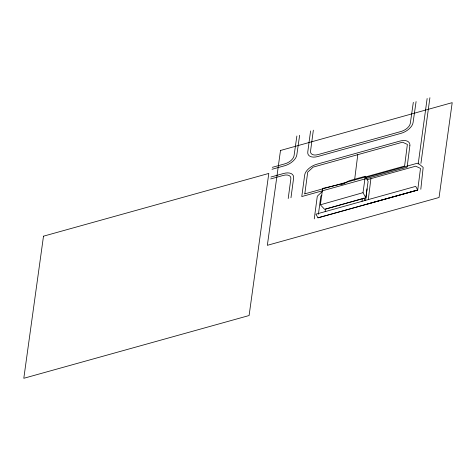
<?xml version="1.0" encoding="UTF-8"?>
<svg xmlns="http://www.w3.org/2000/svg" width="476" height="476" viewBox="0 0 476 476"><rect width="100%" height="100%" fill="white"/><g stroke="black" fill="none" stroke-linecap="round" stroke-linejoin="round"><path stroke-width="0.71" d="M420.808 189.293L423.128 167.784A2.017 1.13 -28.7 0 0 422.89 167.165L418.416 163.47A2.017 1.13 -28.7 0 0 416.982 163.339L365.657 177.637M365.616 200.58L367.044 188.853M368.287 199.593L370.905 178.655M354.596 179.993L357.779 154.676M317.926 217.829L417.72 190.037L415.715 186.372L315.939 214.176L317.944 217.841L417.72 190.037L420.498 168.403L415.673 166.184L367.014 179.738M288.206 198.534L290.848 178.881A9.08 5.093 -28.7 0 0 283.351 175.406L270.66 178.946M290.973 197.754L293.609 178.101A12.108 6.789 -28.7 0 0 283.625 173.478L270.927 177.012M310.584 130.948L307.77 151.909A12.108 6.789 -28.7 0 0 317.76 156.533L400.953 133.363A12.108 6.789 -28.7 0 0 413.079 122.576L416.083 101.566M304.801 193.875L307.71 172.187L313.101 167.124L402.547 142.211L407.373 144.424L404.594 166.059L304.801 193.857M313.351 130.174L310.536 151.13A9.08 5.093 -28.7 0 0 318.027 154.599L401.369 131.388A9.08 5.093 -28.7 0 0 410.312 123.338L413.323 102.328M314.261 218.877L317.236 196.689A2.017 1.13 -28.7 0 1 317.843 195.678L322.371 191.423M318.408 214.236L320.836 196.166L321.913 195.154M325.156 211.612L325.501 209.029L362.385 198.676L362.016 201.336M418.172 164.137L427.139 98.484M420.939 163.363L429.905 97.711M320.39 204.805L322.663 188.413L343.916 183.433L349.39 180.701L365.288 176.275L368.097 181.404L365.824 197.796L324.638 209.369L320.39 204.805L363.015 192.667L365.288 176.275M296.875 136.017L294.055 155.723A9.08 5.093 -28.7 0 1 284.963 163.809L272.266 167.344M299.636 135.255L296.822 154.956A12.108 6.789 -28.7 0 1 284.696 165.743L271.998 169.278M341.459 184.379L345.017 183.385M367.746 203.924L417.72 190.037M363.015 192.667L365.824 197.796M363.777 198.07L365.181 200.64M409.872 145.686L407.111 167.219L301.778 196.552L304.664 175.073A12.108 6.789 -28.7 0 1 316.796 164.238L399.882 141.092A12.108 6.789 -28.7 0 1 409.872 145.686M43.5 236.179L23.8 378.289L249.097 315.534L268.797 173.431L43.5 236.179M280.495 150.475L267.345 245.319L439.05 197.498L452.2 102.649L280.495 150.475"/></g></svg>
